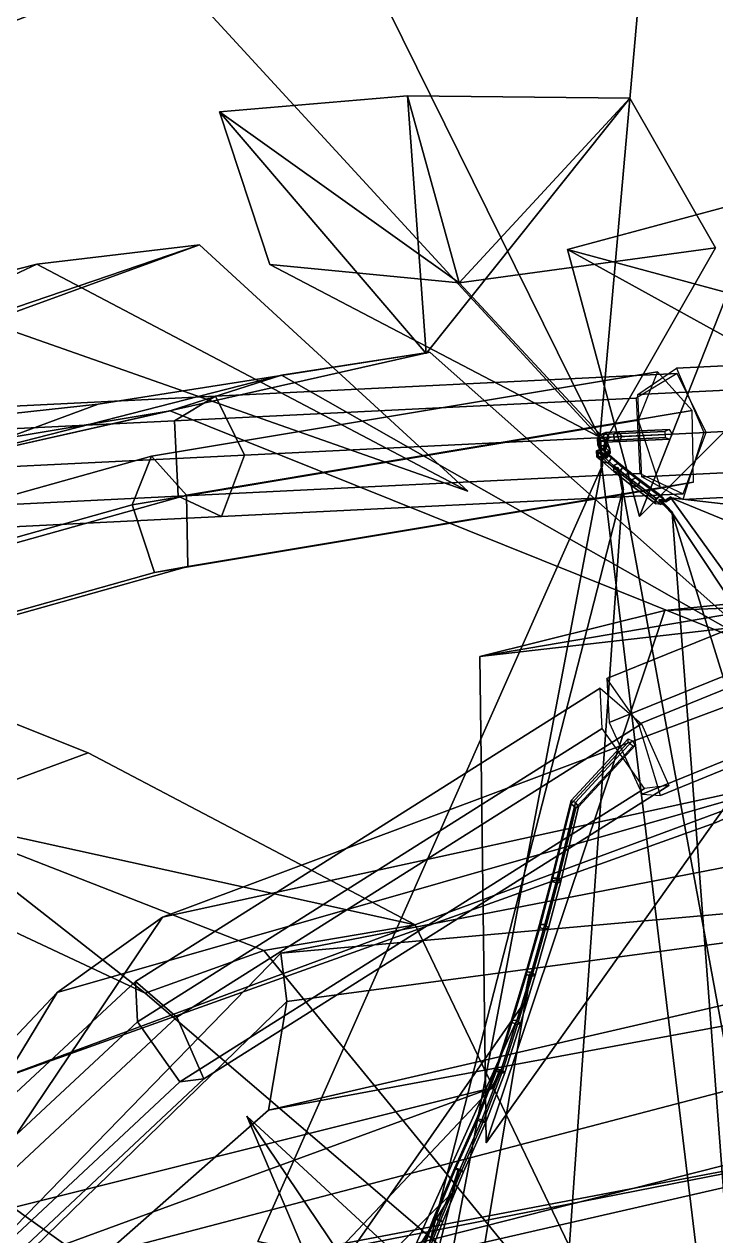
# Model space of a CAD drawing. Header units: metres. Extents: x -422 to 269, y -311 to 154.
# Drawn here: x -252.2 to -216.1, y -52.6 to 10.7 of the extents above; entities that cross this region are included whole.
import ezdxf

# ---------------------------------------------------------------- set-up
doc = ezdxf.new("R2010")
doc.units = ezdxf.units.M

msp = doc.modelspace()

# ---------------------------------------------------------------- linework, layer by layer
at = {"layer": 'coral-li_Intrnd', "color": 3}
for points in [[(-191.3337, -7.2444, 443.925), (-220.1268, -8.6589, 426.7689), (-218.1171, -7.28, 423.3071), (-190.3213, -5.9145, 440.0352)], [(-190.3213, -5.9145, 440.0352), (-218.1171, -7.28, 423.3071), (-216.6753, -10.6445, 421.1799), (-189.4923, -9.3091, 437.645)], [(-220.111, -10.00013, 427.1), (-246.5371, -14.4119, 413.446), (-245.5284, -11.8819, 410.6762), (-219.1023, -7.47, 424.3302)], [(-219.1023, -7.47, 424.3302), (-245.5284, -11.8819, 410.6762), (-243.711, -13.9085, 407.8136), (-217.2849, -9.4967, 421.4676)], [(-220.2123, -8.8408, 426.4185), (-244.3361, -10.02593, 408.5055), (-242.1903, -8.7459, 405.531), (-218.0665, -7.5607, 423.444)], [(-218.0665, -7.5607, 423.444), (-242.1903, -8.7459, 405.531), (-240.6818, -11.8239, 403.7032), (-216.558, -10.6388, 421.6162)], [(-191.1225, -11.5444, 443.925), (-219.9155, -12.9589, 426.7689), (-220.1268, -8.6589, 426.7689), (-191.3337, -7.2444, 443.925)], [(-244.3361, -10.02593, 408.5055), (-266.7918, -11.1291, 388.1455), (-264.3654, -9.8353, 385.4016), (-242.1903, -8.7459, 405.531)], [(-242.1903, -8.7459, 405.531), (-264.3654, -9.8353, 385.4016), (-262.6846, -12.9048, 383.7155), (-240.6818, -11.8239, 403.7032)], [(-220.0184, -12.7863, 426.4185), (-244.1422, -13.9714, 408.5055), (-244.3361, -10.02593, 408.5055), (-220.2123, -8.8408, 426.4185)], [(-189.4923, -9.3091, 437.645), (-216.6753, -10.6445, 421.1799), (-217.7804, -14.1342, 423.3071), (-189.9846, -12.7686, 440.0352)], [(-244.1422, -13.9714, 408.5055), (-266.598, -15.07465, 388.1455), (-266.7918, -11.1291, 388.1455), (-244.3361, -10.02593, 408.5055)], [(-218.9507, -13.5399, 425.9981), (-245.3769, -17.9517, 412.3441), (-246.5371, -14.4119, 413.446), (-220.111, -10.00013, 427.1)], [(-217.2849, -9.4967, 421.4676), (-243.711, -13.9085, 407.8136), (-243.6402, -17.6424, 408.8831), (-217.2141, -13.2305, 422.5371)], [(-216.558, -10.6388, 421.6162), (-240.6818, -11.8239, 403.7032), (-241.8813, -15.035, 405.531), (-217.7575, -13.8498, 423.444)], [(-190.5698, -13.8727, 456.7827), (-220.0813, -25.8764, 463.4578), (-221.745, -23.4889, 460.3827), (-191.4867, -11.2543, 453.5847)], [(-191.4867, -11.2543, 453.5847), (-221.745, -23.4889, 460.3827), (-221.632, -25.7894, 456.7454), (-191.3737, -13.5548, 449.9474)], [(-246.5371, -14.4119, 413.446), (-273.1179, -21.8784, 401.8565), (-272.511, -19.4384, 398.8954), (-245.5284, -11.8819, 410.6762)], [(-245.5284, -11.8819, 410.6762), (-272.511, -19.4384, 398.8954), (-270.6936, -21.4651, 396.0328), (-243.711, -13.9085, 407.8136)], [(-240.6818, -11.8239, 403.7032), (-262.6846, -12.9048, 383.7155), (-264.0565, -16.1243, 385.4016), (-241.8813, -15.035, 405.531)], [(-189.9846, -12.7686, 440.0352), (-217.7804, -14.1342, 423.3071), (-219.9155, -12.9589, 426.7689), (-191.1225, -11.5444, 443.925)], [(-217.2141, -13.2305, 422.5371), (-243.6402, -17.6424, 408.8831), (-245.3769, -17.9517, 412.3441), (-218.9507, -13.5399, 425.9981)], [(-217.7575, -13.8498, 423.444), (-241.8813, -15.035, 405.531), (-244.1422, -13.9714, 408.5055), (-220.0184, -12.7863, 426.4185)], [(-243.711, -13.9085, 407.8136), (-270.6936, -21.4651, 396.0328), (-270.2209, -25.1089, 397.2936), (-243.6402, -17.6424, 408.8831)], [(-191.3737, -13.5548, 449.9474), (-221.632, -25.7894, 456.7454), (-219.9012, -29.5433, 457.6601), (-190.3896, -17.5396, 450.985)], [(-189.8956, -17.735, 455.1852), (-218.9483, -29.5967, 461.7848), (-220.0813, -25.8764, 463.4578), (-190.5698, -13.8727, 456.7827)], [(-245.3769, -17.9517, 412.3441), (-271.7106, -25.3629, 400.8723), (-273.1179, -21.8784, 401.8565), (-246.5371, -14.4119, 413.446)], [(-241.8813, -15.035, 405.531), (-264.0565, -16.1243, 385.4016), (-266.598, -15.07465, 388.1455), (-244.1422, -13.9714, 408.5055)], [(-243.6402, -17.6424, 408.8831), (-270.2209, -25.1089, 397.2936), (-271.7106, -25.3629, 400.8723), (-245.3769, -17.9517, 412.3441)], [(-190.3896, -17.5396, 450.985), (-219.9012, -29.5433, 457.6601), (-218.9483, -29.5967, 461.7848), (-189.8956, -17.735, 455.1852)], [(-219.9376, -25.8665, 463.1212), (-244.2177, -41.1907, 472.059), (-246.3694, -39.3203, 469.4205), (-222.0894, -23.9961, 460.4827)], [(-222.0894, -23.9961, 460.4827), (-246.3694, -39.3203, 469.4205), (-246.2657, -41.4311, 466.0831), (-221.9857, -26.1069, 457.1453)], [(-218.5138, -29.08345, 461.4736), (-242.7938, -44.4076, 470.4114), (-244.2177, -41.1907, 472.059), (-219.9376, -25.8665, 463.1212)], [(-221.9857, -26.1069, 457.1453), (-246.2657, -41.4311, 466.0831), (-244.0524, -44.5553, 466.7393), (-219.7723, -29.2311, 457.8014)], [(-219.7723, -29.2311, 457.8014), (-244.0524, -44.5553, 466.7393), (-242.7938, -44.4076, 470.4114), (-218.5138, -29.08345, 461.4736)], [(-244.2177, -41.1907, 472.059), (-264.4216, -60.05975, 483.3655), (-267.1148, -58.6054, 480.9734), (-246.3694, -39.3203, 469.4205)], [(-246.3694, -39.3203, 469.4205), (-267.1148, -58.6054, 480.9734), (-267.0111, -60.7163, 477.636), (-246.2657, -41.4311, 466.0831)], [(-246.2657, -41.4311, 466.0831), (-267.0111, -60.7163, 477.636), (-264.2563, -63.4244, 478.0458), (-244.0524, -44.5553, 466.7393)], [(-242.7938, -44.4076, 470.4114), (-262.6651, -63.02094, 481.5665), (-264.4216, -60.05975, 483.3655), (-244.2177, -41.1907, 472.059)], [(-244.0524, -44.5553, 466.7393), (-264.2563, -63.4244, 478.0458), (-262.6651, -63.02094, 481.5665), (-242.7938, -44.4076, 470.4114)]]:
    msp.add_3dface(points, dxfattribs=at)
at = {"layer": 'coral-li_Leaf', "color": 3}
for points in [[(-222.3929, 23.2331, 384.0742), (-266.1914, 5.685, 346.4641), (-215.2373, 25.2698, 368.5663)], [(-222.3929, 23.2331, 384.0742), (-215.2373, 25.2698, 368.5663), (-266.1914, 5.685, 346.4641)], [(-183.0605, 8.4358, 406.4833), (-222.3929, 23.2331, 384.0742), (-215.2373, 25.2698, 368.5663)], [(-183.0605, 8.4358, 406.4833), (-215.2373, 25.2698, 368.5663), (-222.3929, 23.2331, 384.0742)], [(-229.6884, 20.2092, 396.0275), (-266.1914, 5.685, 346.4641), (-222.3929, 23.2331, 384.0742)], [(-229.6884, 20.2092, 396.0275), (-222.3929, 23.2331, 384.0742), (-266.1914, 5.685, 346.4641)], [(-183.0605, 8.4358, 406.4833), (-229.6884, 20.2092, 396.0275), (-222.3929, 23.2331, 384.0742)], [(-183.0605, 8.4358, 406.4833), (-222.3929, 23.2331, 384.0742), (-229.6884, 20.2092, 396.0275)], [(-189.6351, 7.9295, 419.5135), (-229.6884, 20.2092, 396.0275), (-183.0605, 8.4358, 406.4833)], [(-189.6351, 7.9295, 419.5135), (-183.0605, 8.4358, 406.4833), (-229.6884, 20.2092, 396.0275)], [(-148.7586, 2.1997, 438.659), (-220.8181, 17.9489, 417.7529), (-214.2145, 18.2525, 404.731)], [(-148.7586, 2.1997, 438.659), (-214.2145, 18.2525, 404.731), (-220.8181, 17.9489, 417.7529)], [(-233.1589, 11.4172, 351.5719), (-219.9246, 13.8813, 349.3837), (-222.1216, -10.9269, 397.3616)], [(-233.1589, 11.4172, 351.5719), (-222.1216, -10.9269, 397.3616), (-219.9246, 13.8813, 349.3837)], [(-222.1216, -10.9269, 397.3616), (-242.8964, 11.6878, 354.2016), (-233.1589, 11.4172, 351.5719)], [(-222.1216, -10.9269, 397.3616), (-233.1589, 11.4172, 351.5719), (-242.8964, 11.6878, 354.2016)], [(-229.4624, -2.8151, 357.6262), (-241.9765, 6.1122, 327.2958), (-232.162, 6.9504, 326.3197)], [(-229.4624, -2.8151, 357.6262), (-232.162, 6.9504, 326.3197), (-241.9765, 6.1122, 327.2958)], [(-241.9765, 6.1122, 327.2958), (-231.1912, -6.5128, 286.8763), (-232.162, 6.9504, 326.3197)], [(-241.9765, 6.1122, 327.2958), (-232.162, 6.9504, 326.3197), (-231.1912, -6.5128, 286.8763)], [(-229.4624, -2.8151, 357.6262), (-232.162, 6.9504, 326.3197), (-220.546, 6.8298, 323.8134)], [(-229.4624, -2.8151, 357.6262), (-220.546, 6.8298, 323.8134), (-232.162, 6.9504, 326.3197)], [(-232.162, 6.9504, 326.3197), (-231.1912, -6.5128, 286.8763), (-220.546, 6.8298, 323.8134)], [(-232.162, 6.9504, 326.3197), (-220.546, 6.8298, 323.8134), (-231.1912, -6.5128, 286.8763)], [(-229.4624, -2.8151, 357.6262), (-220.546, 6.8298, 323.8134), (-216.0795, -0.9928, 355.7325)], [(-229.4624, -2.8151, 357.6262), (-216.0795, -0.9928, 355.7325), (-220.546, 6.8298, 323.8134)], [(-239.3503, -1.8676, 359.3979), (-241.9765, 6.1122, 327.2958), (-229.4624, -2.8151, 357.6262)], [(-239.3503, -1.8676, 359.3979), (-229.4624, -2.8151, 357.6262), (-241.9765, 6.1122, 327.2958)], [(-213.4441, 1.7091, 337.008), (-220.0488, -15.02702, 292.7616), (-201.3213, 3.6894, 331.1337)], [(-213.4441, 1.7091, 337.008), (-201.3213, 3.6894, 331.1337), (-220.0488, -15.02702, 292.7616)], [(-200.3717, -7.4266, 371.1691), (-223.8006, -1.07505, 340.6971), (-213.4441, 1.7091, 337.008)], [(-200.3717, -7.4266, 371.1691), (-213.4441, 1.7091, 337.008), (-223.8006, -1.07505, 340.6971)], [(-223.8006, -1.07505, 340.6971), (-220.0488, -15.02702, 292.7616), (-213.4441, 1.7091, 337.008)], [(-223.8006, -1.07505, 340.6971), (-213.4441, 1.7091, 337.008), (-220.0488, -15.02702, 292.7616)], [(-266.0398, -8.6743, 281.2355), (-251.5204, -1.8502, 259.6373), (-243.0262, -0.8368, 264.246)], [(-266.0398, -8.6743, 281.2355), (-243.0262, -0.8368, 264.246), (-251.5204, -1.8502, 259.6373)], [(-266.0398, -8.6743, 281.2355), (-243.0262, -0.8368, 264.246), (-256.9025, -5.8904, 286.9901)], [(-266.0398, -8.6743, 281.2355), (-256.9025, -5.8904, 286.9901), (-243.0262, -0.8368, 264.246)], [(-251.5204, -1.8502, 259.6373), (-229.0041, -13.7044, 236.9564), (-243.0262, -0.8368, 264.246)], [(-251.5204, -1.8502, 259.6373), (-243.0262, -0.8368, 264.246), (-229.0041, -13.7044, 236.9564)], [(-229.4624, -2.8151, 357.6262), (-216.0795, -0.9928, 355.7325), (-221.8251, -11.03894, 408.5361)], [(-229.4624, -2.8151, 357.6262), (-221.8251, -11.03894, 408.5361), (-216.0795, -0.9928, 355.7325)], [(-210.9517, -8.1745, 375.7678), (-223.8006, -1.07505, 340.6971), (-200.3717, -7.4266, 371.1691)], [(-210.9517, -8.1745, 375.7678), (-200.3717, -7.4266, 371.1691), (-223.8006, -1.07505, 340.6971)], [(-266.0398, -8.6743, 281.2355), (-258.0301, -3.4986, 255.1194), (-251.5204, -1.8502, 259.6373)], [(-266.0398, -8.6743, 281.2355), (-251.5204, -1.8502, 259.6373), (-258.0301, -3.4986, 255.1194)], [(-258.0301, -3.4986, 255.1194), (-229.0041, -13.7044, 236.9564), (-251.5204, -1.8502, 259.6373)], [(-258.0301, -3.4986, 255.1194), (-251.5204, -1.8502, 259.6373), (-229.0041, -13.7044, 236.9564)], [(-221.8251, -11.03894, 408.5361), (-239.3503, -1.8676, 359.3979), (-229.4624, -2.8151, 357.6262)], [(-221.8251, -11.03894, 408.5361), (-229.4624, -2.8151, 357.6262), (-239.3503, -1.8676, 359.3979)], [(-256.5817, -12.2007, 276.5007), (-238.7356, -7.6448, 256.8887), (-230.9973, -6.4484, 262.6425)], [(-256.5817, -12.2007, 276.5007), (-230.9973, -6.4484, 262.6425), (-238.7356, -7.6448, 256.8887)], [(-256.5817, -12.2007, 276.5007), (-230.9973, -6.4484, 262.6425), (-248.3128, -9.1575, 283.3359)], [(-256.5817, -12.2007, 276.5007), (-248.3128, -9.1575, 283.3359), (-230.9973, -6.4484, 262.6425)], [(-238.7356, -7.6448, 256.8887), (-213.5359, -21.9854, 238.9652), (-230.9973, -6.4484, 262.6425)], [(-238.7356, -7.6448, 256.8887), (-230.9973, -6.4484, 262.6425), (-213.5359, -21.9854, 238.9652)], [(-256.5817, -12.2007, 276.5007), (-244.551, -9.5156, 251.5798), (-238.7356, -7.6448, 256.8887)], [(-256.5817, -12.2007, 276.5007), (-238.7356, -7.6448, 256.8887), (-244.551, -9.5156, 251.5798)], [(-244.551, -9.5156, 251.5798), (-213.5359, -21.9854, 238.9652), (-238.7356, -7.6448, 256.8887)], [(-244.551, -9.5156, 251.5798), (-238.7356, -7.6448, 256.8887), (-213.5359, -21.9854, 238.9652)], [(-256.5817, -12.2007, 276.5007), (-248.3128, -9.1575, 283.3359), (-283.9903, -13.04494, 309.1353)], [(-256.5817, -12.2007, 276.5007), (-283.9903, -13.04494, 309.1353), (-248.3128, -9.1575, 283.3359)], [(-262.9569, -12.5756, 271.2778), (-244.551, -9.5156, 251.5798), (-256.5817, -12.2007, 276.5007)], [(-262.9569, -12.5756, 271.2778), (-256.5817, -12.2007, 276.5007), (-244.551, -9.5156, 251.5798)], [(-222.0094, -12.4091, 402.951), (-239.981, -52.9054, 373.9187), (-230.1053, -54.9731, 373.959)], [(-222.0094, -12.4091, 402.951), (-230.1053, -54.9731, 373.959), (-239.981, -52.9054, 373.9187)], [(-230.1053, -54.9731, 373.959), (-216.7453, -55.9979, 371.4159), (-222.0094, -12.4091, 402.951)], [(-230.1053, -54.9731, 373.959), (-222.0094, -12.4091, 402.951), (-216.7453, -55.9979, 371.4159)], [(-257.7298, -30.6494, 280.2464), (-248.8478, -27.3729, 286.1396), (-283.9316, -13.3603, 309.0823)], [(-257.7298, -30.6494, 280.2464), (-283.9316, -13.3603, 309.0823), (-248.8478, -27.3729, 286.1396)], [(-220.9145, -13.6327, 392.186), (-233.8866, -64.1918, 383.1683), (-224.567, -65.3629, 386.8535)], [(-220.9145, -13.6327, 392.186), (-224.567, -65.3629, 386.8535), (-233.8866, -64.1918, 383.1683)], [(-224.567, -65.3629, 386.8535), (-211.1358, -66.6909, 388.8148), (-220.9145, -13.6327, 392.186)], [(-224.567, -65.3629, 386.8535), (-220.9145, -13.6327, 392.186), (-211.1358, -66.6909, 388.8148)], [(-218.4105, -14.04766, 386.7462), (-214.7794, -19.08645, 334.1416), (-205.0214, -19.5579, 336.6647)], [(-218.4105, -14.04766, 386.7462), (-205.0214, -19.5579, 336.6647), (-214.7794, -19.08645, 334.1416)], [(-205.0214, -19.5579, 336.6647), (-191.9587, -17.07681, 339.7006), (-218.4105, -14.04766, 386.7462)], [(-205.0214, -19.5579, 336.6647), (-218.4105, -14.04766, 386.7462), (-191.9587, -17.07681, 339.7006)], [(-218.3426, -14.8294, 386.9203), (-215.5117, -52.06568, 349.3537), (-206.4456, -53.1574, 353.6456)], [(-218.3426, -14.8294, 386.9203), (-206.4456, -53.1574, 353.6456), (-215.5117, -52.06568, 349.3537)], [(-206.4456, -53.1574, 353.6456), (-193.3239, -52.5016, 357.3057), (-218.3426, -14.8294, 386.9203)], [(-206.4456, -53.1574, 353.6456), (-218.3426, -14.8294, 386.9203), (-193.3239, -52.5016, 357.3057)], [(-218.7187, -19.9454, 352.4681), (-228.0592, -47.7419, 314.7643), (-207.451, -18.7654, 344.9158)], [(-218.7187, -19.9454, 352.4681), (-207.451, -18.7654, 344.9158), (-228.0592, -47.7419, 314.7643)], [(-201.6225, -19.2758, 386.0627), (-218.7187, -19.9454, 352.4681), (-207.451, -18.7654, 344.9158)], [(-201.6225, -19.2758, 386.0627), (-207.451, -18.7654, 344.9158), (-218.7187, -19.9454, 352.4681)], [(-211.5955, -19.4932, 391.9051), (-228.3757, -22.3452, 357.9089), (-201.6225, -19.2758, 386.0627)], [(-211.5955, -19.4932, 391.9051), (-201.6225, -19.2758, 386.0627), (-228.3757, -22.3452, 357.9089)], [(-201.6225, -19.2758, 386.0627), (-228.3757, -22.3452, 357.9089), (-218.7187, -19.9454, 352.4681)], [(-201.6225, -19.2758, 386.0627), (-218.7187, -19.9454, 352.4681), (-228.3757, -22.3452, 357.9089)], [(-228.3757, -22.3452, 357.9089), (-228.0592, -47.7419, 314.7643), (-218.7187, -19.9454, 352.4681)], [(-228.3757, -22.3452, 357.9089), (-218.7187, -19.9454, 352.4681), (-228.0592, -47.7419, 314.7643)], [(-210.2955, -28.4074, 405.0786), (-244.9647, -35.9627, 366.3825), (-204.684, -20.8975, 387.7072)], [(-210.2955, -28.4074, 405.0786), (-204.684, -20.8975, 387.7072), (-244.9647, -35.9627, 366.3825)], [(-182.5097, -26.9522, 417.4228), (-238.7747, -37.8485, 415.8614), (-182.1584, -32.8096, 401.0073)], [(-182.5097, -26.9522, 417.4228), (-182.1584, -32.8096, 401.0073), (-238.7747, -37.8485, 415.8614)], [(-257.7298, -30.6494, 280.2464), (-231.769, -36.355, 267.0864), (-248.8478, -27.3729, 286.1396)], [(-257.7298, -30.6494, 280.2464), (-248.8478, -27.3729, 286.1396), (-231.769, -36.355, 267.0864)], [(-216.0357, -31.01356, 418.2515), (-255.3912, -45.1022, 394.6017), (-210.2955, -28.4074, 405.0786)], [(-216.0357, -31.01356, 418.2515), (-210.2955, -28.4074, 405.0786), (-255.3912, -45.1022, 394.6017)], [(-210.2955, -28.4074, 405.0786), (-255.3912, -45.1022, 394.6017), (-250.456, -39.8937, 382.2015)], [(-210.2955, -28.4074, 405.0786), (-250.456, -39.8937, 382.2015), (-255.3912, -45.1022, 394.6017)], [(-210.2955, -28.4074, 405.0786), (-250.456, -39.8937, 382.2015), (-244.9647, -35.9627, 366.3825)], [(-210.2955, -28.4074, 405.0786), (-244.9647, -35.9627, 366.3825), (-250.456, -39.8937, 382.2015)], [(-264.0994, -31.3759, 275.0538), (-245.86, -39.9379, 256.8834), (-257.7298, -30.6494, 280.2464)], [(-264.0994, -31.3759, 275.0538), (-257.7298, -30.6494, 280.2464), (-245.86, -39.9379, 256.8834)], [(-257.7298, -30.6494, 280.2464), (-245.86, -39.9379, 256.8834), (-239.6695, -37.6976, 261.5911)], [(-257.7298, -30.6494, 280.2464), (-239.6695, -37.6976, 261.5911), (-245.86, -39.9379, 256.8834)], [(-257.7298, -30.6494, 280.2464), (-239.6695, -37.6976, 261.5911), (-231.769, -36.355, 267.0864)], [(-257.7298, -30.6494, 280.2464), (-231.769, -36.355, 267.0864), (-239.6695, -37.6976, 261.5911)], [(-182.1584, -32.8096, 401.0073), (-238.4681, -40.3629, 398.9482), (-239.4201, -46.04441, 379.2405)], [(-182.1584, -32.8096, 401.0073), (-239.4201, -46.04441, 379.2405), (-238.4681, -40.3629, 398.9482)], [(-182.1584, -32.8096, 401.0073), (-239.4201, -46.04441, 379.2405), (-183.0976, -35.6196, 377.6307)], [(-182.1584, -32.8096, 401.0073), (-183.0976, -35.6196, 377.6307), (-239.4201, -46.04441, 379.2405)], [(-182.1584, -32.8096, 401.0073), (-238.7747, -37.8485, 415.8614), (-238.4681, -40.3629, 398.9482)], [(-182.1584, -32.8096, 401.0073), (-238.4681, -40.3629, 398.9482), (-238.7747, -37.8485, 415.8614)], [(-250.456, -39.8937, 382.2015), (-276.1981, -82.3508, 347.9159), (-244.9647, -35.9627, 366.3825)], [(-250.456, -39.8937, 382.2015), (-244.9647, -35.9627, 366.3825), (-276.1981, -82.3508, 347.9159)], [(-239.6695, -37.6976, 261.5911), (-219.0218, -62.9399, 251.67), (-231.769, -36.355, 267.0864)], [(-239.6695, -37.6976, 261.5911), (-231.769, -36.355, 267.0864), (-219.0218, -62.9399, 251.67)], [(-238.7747, -37.8485, 415.8614), (-290.0827, -90.6017, 398.9968), (-238.4681, -40.3629, 398.9482)], [(-238.7747, -37.8485, 415.8614), (-238.4681, -40.3629, 398.9482), (-290.0827, -90.6017, 398.9968)], [(-245.86, -39.9379, 256.8834), (-219.0218, -62.9399, 251.67), (-239.6695, -37.6976, 261.5911)], [(-245.86, -39.9379, 256.8834), (-239.6695, -37.6976, 261.5911), (-219.0218, -62.9399, 251.67)], [(-238.4681, -40.3629, 398.9482), (-290.0827, -90.6017, 398.9968), (-239.4201, -46.04441, 379.2405)], [(-238.4681, -40.3629, 398.9482), (-239.4201, -46.04441, 379.2405), (-290.0827, -90.6017, 398.9968)], [(-255.3912, -45.1022, 394.6017), (-276.1981, -82.3508, 347.9159), (-250.456, -39.8937, 382.2015)], [(-255.3912, -45.1022, 394.6017), (-250.456, -39.8937, 382.2015), (-276.1981, -82.3508, 347.9159)], [(-225.9932, -40.3262, 466.6774), (-255.1822, -82.1746, 452.4463), (-246.9257, -86.838, 455.8946)], [(-225.9932, -40.3262, 466.6774), (-246.9257, -86.838, 455.8946), (-255.1822, -82.1746, 452.4463)], [(-246.9257, -86.838, 455.8946), (-234.8122, -92.876, 457.5721), (-225.9932, -40.3262, 466.6774)], [(-246.9257, -86.838, 455.8946), (-225.9932, -40.3262, 466.6774), (-234.8122, -92.876, 457.5721)], [(-185.5471, -41.2887, 422.6147), (-261.8304, -60.6602, 445.2802), (-193.4057, -44.993, 399.2751)], [(-185.5471, -41.2887, 422.6147), (-193.4057, -44.993, 399.2751), (-261.8304, -60.6602, 445.2802)], [(-193.4057, -44.993, 399.2751), (-281.1758, -62.2193, 395.2979), (-206.4113, -42.6401, 368.3156)], [(-193.4057, -44.993, 399.2751), (-206.4113, -42.6401, 368.3156), (-281.1758, -62.2193, 395.2979)], [(-227.7505, -44.8843, 470.0822), (-260.2153, -52.9921, 511.1445), (-251.2775, -53.5013, 515.7988)], [(-227.7505, -44.8843, 470.0822), (-251.2775, -53.5013, 515.7988), (-260.2153, -52.9921, 511.1445)], [(-251.2775, -53.5013, 515.7988), (-239.4184, -57.2476, 521.3967), (-227.7505, -44.8843, 470.0822)], [(-251.2775, -53.5013, 515.7988), (-227.7505, -44.8843, 470.0822), (-239.4184, -57.2476, 521.3967)], [(-193.4057, -44.993, 399.2751), (-269.9305, -59.5522, 422.2572), (-281.1758, -62.2193, 395.2979)], [(-193.4057, -44.993, 399.2751), (-281.1758, -62.2193, 395.2979), (-269.9305, -59.5522, 422.2572)], [(-193.4057, -44.993, 399.2751), (-261.8304, -60.6602, 445.2802), (-269.9305, -59.5522, 422.2572)], [(-193.4057, -44.993, 399.2751), (-269.9305, -59.5522, 422.2572), (-261.8304, -60.6602, 445.2802)], [(-226.8584, -78.6852, 659.1498), (-240.5545, -46.3582, 652.5208), (-221.5358, -74.5658, 654.6548)], [(-226.8584, -78.6852, 659.1498), (-221.5358, -74.5658, 654.6548), (-240.5545, -46.3582, 652.5208)], [(-221.5358, -74.5658, 654.6548), (-240.5545, -46.3582, 652.5208), (-216.2592, -68.7957, 648.8858)], [(-221.5358, -74.5658, 654.6548), (-216.2592, -68.7957, 648.8858), (-240.5545, -46.3582, 652.5208)], [(-240.3804, -79.08681, 665.0847), (-256.9279, -48.1629, 658.2689), (-235.0877, -74.1363, 661.4813)], [(-240.3804, -79.08681, 665.0847), (-235.0877, -74.1363, 661.4813), (-256.9279, -48.1629, 658.2689)], [(-235.0877, -74.1363, 661.4813), (-256.9279, -48.1629, 658.2689), (-229.8847, -67.4779, 656.6841)], [(-235.0877, -74.1363, 661.4813), (-229.8847, -67.4779, 656.6841), (-256.9279, -48.1629, 658.2689)], [(-229.7771, -50.3068, 469.1375), (-259.1532, -79.31, 435.9461), (-252.0718, -86.05418, 438.4315)], [(-229.7771, -50.3068, 469.1375), (-252.0718, -86.05418, 438.4315), (-259.1532, -79.31, 435.9461)], [(-252.0718, -86.05418, 438.4315), (-240.9983, -93.9676, 439.305), (-229.7771, -50.3068, 469.1375)], [(-252.0718, -86.05418, 438.4315), (-229.7771, -50.3068, 469.1375), (-240.9983, -93.9676, 439.305)]]:
    msp.add_3dface(points, dxfattribs=at)
at = {"layer": 'coral-li_Petiole', "color": 3}
for points in [[(-222.1153, -10.755, 415.5528), (-222.2432, -10.9694, 412.7237), (-221.9523, -10.8589, 412.7021), (-221.8244, -10.6445, 415.5313)], [(-222.0964, -11.07081, 415.5759), (-222.2243, -11.2852, 412.7468), (-222.2432, -10.9694, 412.7237), (-222.1153, -10.755, 415.5528)], [(-221.3756, -10.7166, 420.4133), (-222.1117, -10.7528, 415.5851), (-221.8225, -10.6443, 415.5415), (-221.1333, -10.6104, 420.2481)], [(-221.36, -11.03352, 420.4133), (-222.0961, -11.06968, 415.5851), (-222.1117, -10.7528, 415.5851), (-221.3756, -10.7166, 420.4133)], [(-221.8244, -10.6445, 415.5313), (-221.9523, -10.8589, 412.7021), (-221.755, -11.1003, 412.7115), (-221.6271, -10.8859, 415.5406)], [(-221.1333, -10.6104, 420.2481), (-221.8225, -10.6443, 415.5415), (-221.6295, -10.8879, 415.5147), (-220.9691, -10.8555, 420.1466)], [(-218.7162, -10.586, 424.3982), (-221.3756, -10.7166, 420.4133), (-221.1333, -10.6104, 420.2481), (-218.4738, -10.4798, 424.233)], [(-218.7006, -10.9028, 424.3982), (-221.36, -11.03352, 420.4133), (-221.3756, -10.7166, 420.4133), (-218.7162, -10.586, 424.3982)], [(-218.4738, -10.4798, 424.233), (-221.1333, -10.6104, 420.2481), (-220.9691, -10.8555, 420.1466), (-218.3097, -10.7248, 424.1315)], [(-218.3097, -10.7248, 424.1315), (-220.9691, -10.8555, 420.1466), (-221.1085, -11.1154, 420.2481), (-218.449, -10.9848, 424.233)], [(-222.2432, -10.9694, 412.7237), (-222.0804, -11.378, 409.8849), (-221.79, -11.264, 409.8853), (-221.9523, -10.8589, 412.7021)], [(-222.2243, -11.2852, 412.7468), (-222.0605, -11.6912, 409.9311), (-222.0804, -11.378, 409.8849), (-222.2432, -10.9694, 412.7237)], [(-221.7942, -11.1478, 415.5681), (-221.9221, -11.3623, 412.739), (-222.2243, -11.2852, 412.7468), (-222.0964, -11.07081, 415.5759)], [(-221.9221, -11.3623, 412.739), (-221.7583, -11.7632, 409.9591), (-222.0605, -11.6912, 409.9311), (-222.2243, -11.2852, 412.7468)], [(-222.1203, -11.4299, 397.8947), (-222.1557, -10.9118, 397.379), (-222.1105, -10.8985, 397.3892), (-222.0753, -11.4134, 397.9003)], [(-222.1173, -11.4751, 397.8759), (-222.1534, -10.9464, 397.3442), (-222.1557, -10.9118, 397.379), (-222.1203, -11.4299, 397.8947)], [(-222.0705, -11.4854, 397.8703), (-222.1069, -10.9536, 397.3339), (-222.1534, -10.9464, 397.3442), (-222.1173, -11.4751, 397.8759)], [(-222.0753, -11.4134, 397.9003), (-222.1105, -10.8985, 397.3892), (-222.0805, -10.9242, 397.3615), (-222.0447, -11.4475, 397.8852)], [(-222.0447, -11.4475, 397.8852), (-222.0805, -10.9242, 397.3615), (-222.1069, -10.9536, 397.3339), (-222.0705, -11.4854, 397.8703)], [(-221.1085, -11.1154, 420.2481), (-221.7977, -11.1493, 415.5415), (-222.0961, -11.06968, 415.5851), (-221.36, -11.03352, 420.4133)], [(-222.0814, -11.376, 409.9069), (-222.0709, -11.5824, 407.0743), (-221.7805, -11.4687, 407.0671), (-221.791, -11.2623, 409.8997)], [(-222.0601, -11.6917, 409.93), (-222.0496, -11.8981, 407.0974), (-222.0709, -11.5824, 407.0743), (-222.0814, -11.376, 409.9069)], [(-221.9523, -10.8589, 412.7021), (-221.79, -11.264, 409.8853), (-221.5921, -11.5007, 409.9309), (-221.755, -11.1003, 412.7115)], [(-221.6271, -10.8859, 415.5406), (-221.755, -11.1003, 412.7115), (-221.9221, -11.3623, 412.739), (-221.7942, -11.1478, 415.5681)], [(-221.755, -11.1003, 412.7115), (-221.5921, -11.5007, 409.9309), (-221.7583, -11.7632, 409.9591), (-221.9221, -11.3623, 412.739)], [(-221.8922, -11.4977, 409.9208), (-221.8664, -11.3683, 409.1915), (-221.8217, -11.3508, 409.1962), (-221.8475, -11.4802, 409.9255)], [(-221.8884, -11.5459, 409.9124), (-221.8626, -11.4165, 409.183), (-221.8664, -11.3683, 409.1915), (-221.8922, -11.4977, 409.9208)], [(-221.8664, -11.3683, 409.1915), (-221.8602, -11.01974, 408.5461), (-221.8156, -11.00371, 408.5552), (-221.8217, -11.3508, 409.1962)], [(-221.8626, -11.4165, 409.183), (-221.856, -11.0628, 408.523), (-221.8602, -11.01974, 408.5461), (-221.8664, -11.3683, 409.1915)], [(-221.8156, -11.4276, 409.1828), (-221.8089, -11.07235, 408.5183), (-221.856, -11.0628, 408.523), (-221.8626, -11.4165, 409.183)], [(-221.8475, -11.4802, 409.9255), (-221.8217, -11.3508, 409.1962), (-221.7905, -11.3872, 409.1908), (-221.8163, -11.5166, 409.9202)], [(-221.8163, -11.5166, 409.9202), (-221.7905, -11.3872, 409.1908), (-221.8156, -11.4276, 409.1828), (-221.8414, -11.557, 409.9121)], [(-221.8217, -11.3508, 409.1962), (-221.8156, -11.00371, 408.5552), (-221.7841, -11.03604, 408.5381), (-221.7905, -11.3872, 409.1908)], [(-221.7905, -11.3872, 409.1908), (-221.7841, -11.03604, 408.5381), (-221.8089, -11.07235, 408.5183), (-221.8156, -11.4276, 409.1828)], [(-220.9691, -10.8555, 420.1466), (-221.6295, -10.8879, 415.5147), (-221.7977, -11.1493, 415.5415), (-221.1085, -11.1154, 420.2481)], [(-221.791, -11.2623, 409.8997), (-221.7805, -11.4687, 407.0671), (-221.5812, -11.7081, 407.0853), (-221.5917, -11.5017, 409.9179)], [(-218.449, -10.9848, 424.233), (-221.1085, -11.1154, 420.2481), (-221.36, -11.03352, 420.4133), (-218.7006, -10.9028, 424.3982)], [(-222.2864, -11.5919, 401.4156), (-222.29, -11.5898, 398.5702), (-221.9996, -11.4759, 398.5699), (-221.9961, -11.478, 401.408)], [(-222.2651, -11.9084, 401.4153), (-222.2687, -11.9063, 398.57), (-222.29, -11.5898, 398.5702), (-222.2864, -11.5919, 401.4156)], [(-222.2888, -11.5926, 398.5338), (-221.996, -11.8483, 395.7205), (-221.7071, -11.7321, 395.74), (-222, -11.4763, 398.5533)], [(-222.2676, -11.9076, 398.5647), (-221.9748, -12.1633, 395.7513), (-221.996, -11.8483, 395.7205), (-222.2888, -11.5926, 398.5338)], [(-222.2133, -11.5893, 404.2547), (-222.2864, -11.5919, 401.4156), (-221.9961, -11.478, 401.408), (-221.923, -11.4754, 404.2472)], [(-222.1921, -11.9058, 404.2545), (-222.2651, -11.9084, 401.4153), (-222.2864, -11.5919, 401.4156), (-222.2133, -11.5893, 404.2547)], [(-221.9622, -11.9825, 401.4076), (-221.9657, -11.9804, 398.5695), (-222.2687, -11.9063, 398.57), (-222.2651, -11.9084, 401.4153)], [(-221.9662, -11.9785, 398.6025), (-221.6733, -12.2342, 395.7891), (-221.9748, -12.1633, 395.7513), (-222.2676, -11.9076, 398.5647)], [(-221.8892, -11.9799, 404.2468), (-221.9622, -11.9825, 401.4076), (-222.2651, -11.9084, 401.4153), (-222.1921, -11.9058, 404.2545)], [(-222.0709, -11.5824, 407.0743), (-222.2132, -11.5893, 404.26), (-221.9231, -11.4754, 404.2451), (-221.7805, -11.4687, 407.0671)], [(-222.0496, -11.8981, 407.0974), (-222.1919, -11.9058, 404.2597), (-222.2132, -11.5893, 404.26), (-222.0709, -11.5824, 407.0743)], [(-221.7466, -11.9719, 407.1039), (-221.8892, -11.9799, 404.2447), (-222.1919, -11.9058, 404.2597), (-222.0496, -11.8981, 407.0974)], [(-222.1005, -11.7134, 398.5793), (-222.1203, -11.4299, 397.8947), (-222.0753, -11.4134, 397.9003), (-222.0555, -11.6969, 398.5848)], [(-222.0975, -11.7586, 398.5605), (-222.1173, -11.4751, 397.8759), (-222.1203, -11.4299, 397.8947), (-222.1005, -11.7134, 398.5793)], [(-222.0507, -11.7689, 398.5548), (-222.0705, -11.4854, 397.8703), (-222.1173, -11.4751, 397.8759), (-222.0975, -11.7586, 398.5605)], [(-222.0555, -11.6969, 398.5848), (-222.0753, -11.4134, 397.9003), (-222.0447, -11.4475, 397.8852), (-222.0249, -11.731, 398.5698)], [(-222.0249, -11.731, 398.5698), (-222.0447, -11.4475, 397.8852), (-222.0705, -11.4854, 397.8703), (-222.0507, -11.7689, 398.5548)], [(-221.7571, -11.7655, 409.9365), (-221.7466, -11.9719, 407.1039), (-222.0496, -11.8981, 407.0974), (-222.0601, -11.6917, 409.93)], [(-222.0441, -11.946, 403.54), (-222.0445, -12.3917, 402.9381), (-221.9998, -12.3769, 402.9272), (-221.9994, -11.9291, 403.5331)], [(-222.0402, -11.9924, 403.5554), (-222.0403, -12.4309, 402.9673), (-222.0445, -12.3917, 402.9381), (-222.0441, -11.946, 403.54)], [(-222.0243, -11.7122, 404.2431), (-222.0441, -11.946, 403.54), (-221.9994, -11.9291, 403.5331), (-221.9796, -11.6953, 404.2362)], [(-222.0204, -11.7586, 404.2585), (-222.0402, -11.9924, 403.5554), (-222.0441, -11.946, 403.54), (-222.0243, -11.7122, 404.2431)], [(-221.9932, -12.00318, 403.5576), (-221.9933, -12.4395, 402.9736), (-222.0403, -12.4309, 402.9673), (-222.0402, -11.9924, 403.5554)], [(-221.9734, -11.7693, 404.2607), (-221.9932, -12.00318, 403.5576), (-222.0402, -11.9924, 403.5554), (-222.0204, -11.7586, 404.2585)], [(-222, -11.4763, 398.5533), (-221.7071, -11.7321, 395.74), (-221.5089, -11.9692, 395.7822), (-221.8017, -11.7135, 398.5955)], [(-221.9994, -11.9291, 403.5331), (-221.9998, -12.3769, 402.9272), (-221.9684, -12.4063, 402.949), (-221.9681, -11.9642, 403.5439)], [(-221.9961, -11.478, 401.408), (-221.9996, -11.4759, 398.5699), (-221.8003, -11.7159, 398.5695), (-221.7969, -11.718, 401.4031)], [(-221.9796, -11.6953, 404.2362), (-221.9994, -11.9291, 403.5331), (-221.9681, -11.9642, 403.5439), (-221.9484, -11.7304, 404.247)], [(-221.923, -11.4754, 404.2472), (-221.9961, -11.478, 401.408), (-221.7969, -11.718, 401.4031), (-221.7238, -11.7154, 404.2423)], [(-221.996, -11.8483, 395.7205), (-221.4062, -12.3614, 392.9522), (-221.121, -12.2412, 392.9909), (-221.7071, -11.7321, 395.74)], [(-221.9748, -12.1633, 395.7513), (-221.3883, -12.6721, 393.0137), (-221.4062, -12.3614, 392.9522), (-221.996, -11.8483, 395.7205)], [(-221.9681, -11.9642, 403.5439), (-221.9684, -12.4063, 402.949), (-221.9933, -12.4395, 402.9736), (-221.9932, -12.00318, 403.5576)], [(-221.9484, -11.7304, 404.247), (-221.9681, -11.9642, 403.5439), (-221.9932, -12.00318, 403.5576), (-221.9734, -11.7693, 404.2607)], [(-221.8017, -11.7135, 398.5955), (-221.5089, -11.9692, 395.7822), (-221.6733, -12.2342, 395.7891), (-221.9662, -11.9785, 398.6025)], [(-221.7969, -11.718, 401.4031), (-221.8003, -11.7159, 398.5695), (-221.9657, -11.9804, 398.5695), (-221.9622, -11.9825, 401.4076)], [(-221.7238, -11.7154, 404.2423), (-221.7969, -11.718, 401.4031), (-221.9622, -11.9825, 401.4076), (-221.8892, -11.9799, 404.2468)], [(-221.7805, -11.4687, 407.0671), (-221.9231, -11.4754, 404.2451), (-221.7241, -11.7154, 404.2357), (-221.5812, -11.7081, 407.0853)], [(-221.5812, -11.7081, 407.0853), (-221.7241, -11.7154, 404.2357), (-221.8892, -11.9799, 404.2447), (-221.7466, -11.9719, 407.1039)], [(-221.8414, -11.557, 409.9121), (-221.8156, -11.4276, 409.1828), (-221.8626, -11.4165, 409.183), (-221.8884, -11.5459, 409.9124)], [(-221.5917, -11.5017, 409.9179), (-221.5812, -11.7081, 407.0853), (-221.7466, -11.9719, 407.1039), (-221.7571, -11.7655, 409.9365)], [(-221.7071, -11.7321, 395.74), (-221.121, -12.2412, 392.9909), (-220.9282, -12.4716, 393.075), (-221.5089, -11.9692, 395.7822)], [(-221.5089, -11.9692, 395.7822), (-220.9282, -12.4716, 393.075), (-221.0925, -12.7364, 393.0889), (-221.6733, -12.2342, 395.7891)], [(-221.6733, -12.2342, 395.7891), (-221.0925, -12.7364, 393.0889), (-221.3883, -12.6721, 393.0137), (-221.9748, -12.1633, 395.7513)], [(-221.3959, -12.372, 392.9131), (-220.463, -13.1108, 390.3344), (-220.1857, -12.9828, 390.398), (-221.1186, -12.2441, 392.9768)], [(-221.3845, -12.6756, 393.0042), (-220.4516, -13.4144, 390.4254), (-220.463, -13.1108, 390.3344), (-221.3959, -12.372, 392.9131)], [(-221.2218, -12.5189, 393.0329), (-221.0675, -12.9778, 392.4717), (-221.0652, -12.9396, 392.441), (-221.2195, -12.4806, 393.0023)], [(-221.1775, -12.5259, 393.0508), (-221.0232, -12.9849, 392.4896), (-221.0675, -12.9778, 392.4717), (-221.2218, -12.5189, 393.0329)], [(-221.2195, -12.4806, 393.0023), (-221.0652, -12.9396, 392.441), (-221.0195, -12.9239, 392.4408), (-221.1738, -12.465, 393.002)], [(-221.1481, -12.4928, 393.0318), (-220.9938, -12.9517, 392.4706), (-221.0232, -12.9849, 392.4896), (-221.1775, -12.5259, 393.0508)], [(-221.1738, -12.465, 393.002), (-221.0195, -12.9239, 392.4408), (-220.9938, -12.9517, 392.4706), (-221.1481, -12.4928, 393.0318)], [(-221.1186, -12.2441, 392.9768), (-220.1857, -12.9828, 390.398), (-220.0042, -13.2016, 390.5263), (-220.937, -12.4628, 393.1051)], [(-220.937, -12.4628, 393.1051), (-220.0042, -13.2016, 390.5263), (-220.1676, -13.4668, 390.5432), (-221.1004, -12.728, 393.122)], [(-221.1004, -12.728, 393.122), (-220.1676, -13.4668, 390.5432), (-220.4516, -13.4144, 390.4254), (-221.3845, -12.6756, 393.0042)], [(-221.0675, -12.9778, 392.4717), (-220.9502, -13.6456, 392.2019), (-220.9434, -13.6262, 392.1574), (-221.0652, -12.9396, 392.441)], [(-221.0232, -12.9849, 392.4896), (-220.9073, -13.647, 392.2239), (-220.9502, -13.6456, 392.2019), (-221.0675, -12.9778, 392.4717)], [(-221.0652, -12.9396, 392.441), (-220.9434, -13.6262, 392.1574), (-220.8964, -13.6161, 392.153), (-221.0195, -12.9239, 392.4408)], [(-220.9938, -12.9517, 392.4706), (-220.8743, -13.6289, 392.1939), (-220.9073, -13.647, 392.2239), (-221.0232, -12.9849, 392.4896)], [(-221.0195, -12.9239, 392.4408), (-220.8964, -13.6161, 392.153), (-220.8743, -13.6289, 392.1939), (-220.9938, -12.9517, 392.4706)], [(-220.463, -13.1108, 390.3344), (-219.1883, -14.07463, 387.9363), (-218.9221, -13.9369, 388.0229), (-220.1857, -12.9828, 390.398)], [(-220.4516, -13.4144, 390.4254), (-219.1872, -14.3687, 388.0553), (-219.1883, -14.07463, 387.9363), (-220.463, -13.1108, 390.3344)], [(-220.1857, -12.9828, 390.398), (-218.9221, -13.9369, 388.0229), (-218.7574, -14.1404, 388.1926), (-220.0042, -13.2016, 390.5263)], [(-220.0042, -13.2016, 390.5263), (-218.7574, -14.1404, 388.1926), (-218.9203, -14.4057, 388.2125), (-220.1676, -13.4668, 390.5432)], [(-220.1676, -13.4668, 390.5432), (-218.9203, -14.4057, 388.2125), (-219.1872, -14.3687, 388.0553), (-220.4516, -13.4144, 390.4254)], [(-219.0289, -14.1669, 388.067), (-218.7152, -14.2047, 387.3965), (-218.6759, -14.1826, 387.4137), (-218.9897, -14.1448, 388.0842)], [(-219.0225, -14.2152, 388.0728), (-218.7087, -14.253, 387.4023), (-218.7152, -14.2047, 387.3965), (-219.0289, -14.1669, 388.067)], [(-219.0264, -14.2131, 388.0806), (-218.6984, -14.5109, 387.4863), (-218.697, -14.4668, 387.465), (-219.025, -14.169, 388.0592)], [(-218.9856, -14.2185, 388.1058), (-218.6576, -14.5163, 387.5115), (-218.6984, -14.5109, 387.4863), (-219.0264, -14.2131, 388.0806)], [(-219.025, -14.169, 388.0592), (-218.697, -14.4668, 387.465), (-218.6554, -14.4459, 387.4775), (-218.9834, -14.1481, 388.0717)], [(-218.9793, -14.2217, 388.0934), (-218.6656, -14.2595, 387.4229), (-218.7087, -14.253, 387.4023), (-219.0225, -14.2152, 388.0728)], [(-218.9897, -14.1448, 388.0842), (-218.6759, -14.1826, 387.4137), (-218.6454, -14.2163, 387.4299), (-218.9592, -14.1785, 388.1003)], [(-218.9592, -14.1785, 388.1003), (-218.6312, -14.4763, 387.5061), (-218.6576, -14.5163, 387.5115), (-218.9856, -14.2185, 388.1058)], [(-218.9834, -14.1481, 388.0717), (-218.6554, -14.4459, 387.4775), (-218.6312, -14.4763, 387.5061), (-218.9592, -14.1785, 388.1003)], [(-218.9592, -14.1785, 388.1003), (-218.6454, -14.2163, 387.4299), (-218.6656, -14.2595, 387.4229), (-218.9793, -14.2217, 388.0934)], [(-218.7152, -14.2047, 387.3965), (-218.4462, -14.02979, 386.7363), (-218.4086, -14.00807, 386.7573), (-218.6759, -14.1826, 387.4137)], [(-218.7087, -14.253, 387.4023), (-218.434, -14.07672, 386.7289), (-218.4462, -14.02979, 386.7363), (-218.7152, -14.2047, 387.3965)], [(-218.6656, -14.2595, 387.4229), (-218.3891, -14.08288, 386.7456), (-218.434, -14.07672, 386.7289), (-218.7087, -14.253, 387.4023)], [(-218.6984, -14.5109, 387.4863), (-218.3737, -14.8562, 386.9189), (-218.3707, -14.8137, 386.8947), (-218.697, -14.4668, 387.465)], [(-218.6576, -14.5163, 387.5115), (-218.3334, -14.8611, 386.9449), (-218.3737, -14.8562, 386.9189), (-218.6984, -14.5109, 387.4863)], [(-218.697, -14.4668, 387.465), (-218.3707, -14.8137, 386.8947), (-218.3286, -14.7932, 386.9063), (-218.6554, -14.4459, 387.4775)], [(-218.6759, -14.1826, 387.4137), (-218.4086, -14.00807, 386.7573), (-218.3736, -14.04069, 386.763), (-218.6454, -14.2163, 387.4299)], [(-218.6454, -14.2163, 387.4299), (-218.3736, -14.04069, 386.763), (-218.3891, -14.08288, 386.7456), (-218.6656, -14.2595, 387.4229)], [(-218.6312, -14.4763, 387.5061), (-218.3056, -14.8224, 386.9372), (-218.3334, -14.8611, 386.9449), (-218.6576, -14.5163, 387.5115)], [(-218.6554, -14.4459, 387.4775), (-218.3286, -14.7932, 386.9063), (-218.3056, -14.8224, 386.9372), (-218.6312, -14.4763, 387.5061)], [(-220.4091, -26.7553, 460.2414), (-223.3853, -29.9712, 462.1829), (-223.6158, -29.8686, 461.9994), (-220.6396, -26.6528, 460.0579)], [(-220.6396, -26.6528, 460.0579), (-223.6158, -29.8686, 461.9994), (-223.6075, -30.03819, 461.7314), (-220.6313, -26.8223, 459.7899)], [(-220.6313, -26.8223, 459.7899), (-223.6075, -30.03819, 461.7314), (-223.3721, -30.2413, 461.7557), (-220.3959, -27.0255, 459.8142)], [(-220.2594, -26.9843, 460.0917), (-223.2355, -30.2002, 462.0332), (-223.3853, -29.9712, 462.1829), (-220.4091, -26.7553, 460.2414)], [(-220.3959, -27.0255, 459.8142), (-223.3721, -30.2413, 461.7557), (-223.2355, -30.2002, 462.0332), (-220.2594, -26.9843, 460.0917)], [(-223.3853, -29.9712, 462.1829), (-224.3394, -33.9215, 464.6518), (-224.628, -33.925, 464.5335), (-223.6158, -29.8686, 461.9994)], [(-223.6158, -29.8686, 461.9994), (-224.628, -33.925, 464.5335), (-224.6197, -34.09456, 464.2655), (-223.6075, -30.03819, 461.7314)], [(-223.6075, -30.03819, 461.7314), (-224.6197, -34.09456, 464.2655), (-224.3261, -34.1917, 464.2246), (-223.3721, -30.2413, 461.7557)], [(-223.2355, -30.2002, 462.0332), (-224.1539, -34.0854, 464.4619), (-224.3394, -33.9215, 464.6518), (-223.3853, -29.9712, 462.1829)], [(-223.3721, -30.2413, 461.7557), (-224.3261, -34.1917, 464.2246), (-224.1539, -34.0854, 464.4619), (-223.2355, -30.2002, 462.0332)], [(-224.3423, -33.9337, 464.6589), (-224.9811, -36.3522, 466.0039), (-225.2672, -36.3456, 465.8799), (-224.6285, -33.9271, 464.5349)], [(-224.6285, -33.9271, 464.5349), (-225.2672, -36.3456, 465.8799), (-225.2558, -36.502, 465.6041), (-224.617, -34.08352, 464.2592)], [(-224.617, -34.08352, 464.2592), (-225.2558, -36.502, 465.6041), (-224.9628, -36.6015, 465.5643), (-224.324, -34.183, 464.2194)], [(-224.1552, -34.09097, 464.4651), (-224.794, -36.5095, 465.81), (-224.9811, -36.3522, 466.0039), (-224.3423, -33.9337, 464.6589)], [(-224.324, -34.183, 464.2194), (-224.9628, -36.6015, 465.5643), (-224.794, -36.5095, 465.81), (-224.1552, -34.09097, 464.4651)], [(-224.9811, -36.3522, 466.0039), (-225.685, -38.8359, 467.2223), (-225.9684, -38.8189, 467.093), (-225.2672, -36.3456, 465.8799)], [(-225.2672, -36.3456, 465.8799), (-225.9684, -38.8189, 467.093), (-225.9534, -38.9618, 466.8102), (-225.2558, -36.502, 465.6041)], [(-225.2558, -36.502, 465.6041), (-225.9534, -38.9618, 466.8102), (-225.6611, -39.06376, 466.7715), (-224.9628, -36.6015, 465.5643)], [(-224.794, -36.5095, 465.81), (-225.4962, -38.9863, 467.0247), (-225.685, -38.8359, 467.2223), (-224.9811, -36.3522, 466.0039)], [(-224.9628, -36.6015, 465.5643), (-225.6611, -39.06376, 466.7715), (-225.4962, -38.9863, 467.0247), (-224.794, -36.5095, 465.81)], [(-225.6885, -38.8486, 467.2281), (-226.449, -41.3649, 468.3034), (-226.7294, -41.3374, 468.1695), (-225.9689, -38.8211, 467.0942)], [(-225.9689, -38.8211, 467.0942), (-226.7294, -41.3374, 468.1695), (-226.7106, -41.4666, 467.8804), (-225.9502, -38.9503, 466.8051)], [(-225.9502, -38.9503, 466.8051), (-226.7106, -41.4666, 467.8804), (-226.4191, -41.5709, 467.8426), (-225.6586, -39.05465, 466.7673)], [(-225.4978, -38.9921, 467.0272), (-226.2583, -41.5084, 468.1025), (-226.449, -41.3649, 468.3034), (-225.6885, -38.8486, 467.2281)], [(-225.6586, -39.05465, 466.7673), (-226.4191, -41.5709, 467.8426), (-226.2583, -41.5084, 468.1025), (-225.4978, -38.9921, 467.0272)], [(-225.7472, -38.9343, 467.0248), (-225.8975, -39.6601, 467.0282), (-225.9399, -39.6514, 467.0068), (-225.7895, -38.9256, 467.0034)], [(-225.7895, -38.9256, 467.0034), (-225.9399, -39.6514, 467.0068), (-225.9326, -39.6532, 466.9583), (-225.7823, -38.9274, 466.9549)], [(-225.7823, -38.9274, 466.9549), (-225.9326, -39.6532, 466.9583), (-225.886, -39.6629, 466.9509), (-225.7356, -38.9371, 466.9475)], [(-225.714, -38.9413, 466.9904), (-225.8644, -39.6671, 466.9938), (-225.8975, -39.6601, 467.0282), (-225.7472, -38.9343, 467.0248)], [(-225.7356, -38.9371, 466.9475), (-225.886, -39.6629, 466.9509), (-225.8644, -39.6671, 466.9938), (-225.714, -38.9413, 466.9904)], [(-225.8975, -39.6601, 467.0282), (-225.9894, -40.3439, 466.7144), (-226.0307, -40.3291, 466.6944), (-225.9399, -39.6514, 467.0068)], [(-225.9399, -39.6514, 467.0068), (-226.0307, -40.3291, 466.6944), (-226.0198, -40.3101, 466.6504), (-225.9326, -39.6532, 466.9583)], [(-225.9326, -39.6532, 466.9583), (-226.0198, -40.3101, 466.6504), (-225.9721, -40.3137, 466.6444), (-225.886, -39.6629, 466.9509)], [(-225.8644, -39.6671, 466.9938), (-225.9534, -40.3344, 466.6837), (-225.9894, -40.3439, 466.7144), (-225.8975, -39.6601, 467.0282)], [(-225.886, -39.6629, 466.9509), (-225.9721, -40.3137, 466.6444), (-225.9534, -40.3344, 466.6837), (-225.8644, -39.6671, 466.9938)], [(-226.449, -41.3649, 468.3034), (-227.271, -43.9316, 469.2439), (-227.5481, -43.8934, 469.106), (-226.7294, -41.3374, 468.1695)], [(-226.7294, -41.3374, 468.1695), (-227.5481, -43.8934, 469.106), (-227.5252, -44.00871, 468.8113), (-226.7106, -41.4666, 467.8804)], [(-226.7106, -41.4666, 467.8804), (-227.5252, -44.00871, 468.8113), (-227.2344, -44.1154, 468.7743), (-226.4191, -41.5709, 467.8426)], [(-226.2583, -41.5084, 468.1025), (-227.0782, -44.0681, 469.0401), (-227.271, -43.9316, 469.2439), (-226.449, -41.3649, 468.3034)], [(-226.4191, -41.5709, 467.8426), (-227.2344, -44.1154, 468.7743), (-227.0782, -44.0681, 469.0401), (-226.2583, -41.5084, 468.1025)], [(-227.28, -43.96, 469.2524), (-228.2713, -46.5446, 469.8875), (-228.539, -46.4777, 469.7419), (-227.5476, -43.8931, 469.1068)], [(-227.5476, -43.8931, 469.1068), (-228.539, -46.4777, 469.7419), (-228.5072, -46.5645, 469.4384), (-227.5158, -43.9799, 468.8033)], [(-227.5158, -43.9799, 468.8033), (-228.5072, -46.5645, 469.4384), (-228.2207, -46.6829, 469.4038), (-227.2293, -44.09836, 468.7687)], [(-227.0844, -44.08615, 469.0446), (-228.0758, -46.6707, 469.6797), (-228.2713, -46.5446, 469.8875), (-227.28, -43.96, 469.2524)], [(-227.2293, -44.09836, 468.7687), (-228.2207, -46.6829, 469.4038), (-228.0758, -46.6707, 469.6797), (-227.0844, -44.08615, 469.0446)], [(-227.3633, -43.9793, 469.0081), (-227.5824, -44.5161, 469.4698), (-227.5838, -44.5477, 469.4324), (-227.3647, -44.01096, 468.9706)], [(-227.3647, -44.01096, 468.9706), (-227.5838, -44.5477, 469.4324), (-227.5403, -44.5683, 469.429), (-227.3213, -44.03157, 468.9673)], [(-227.319, -43.9811, 469.027), (-227.5381, -44.5179, 469.4888), (-227.5824, -44.5161, 469.4698), (-227.3633, -43.9793, 469.0081)], [(-227.3213, -44.03157, 468.9673), (-227.5403, -44.5683, 469.429), (-227.5122, -44.55, 469.4637), (-227.2931, -44.01323, 469.0019)], [(-227.2931, -44.01323, 469.0019), (-227.5122, -44.55, 469.4637), (-227.5381, -44.5179, 469.4888), (-227.319, -43.9811, 469.027)], [(-227.5824, -44.5161, 469.4698), (-227.779, -44.8553, 470.0891), (-227.7852, -44.8971, 470.0641), (-227.5838, -44.5477, 469.4324)], [(-227.5838, -44.5477, 469.4324), (-227.7852, -44.8971, 470.0641), (-227.7432, -44.9207, 470.0645), (-227.5403, -44.5683, 469.429)], [(-227.5381, -44.5179, 469.4888), (-227.7333, -44.8541, 470.1043), (-227.779, -44.8553, 470.0891), (-227.5824, -44.5161, 469.4698)], [(-227.5403, -44.5683, 469.429), (-227.7432, -44.9207, 470.0645), (-227.7112, -44.8943, 470.0892), (-227.5122, -44.55, 469.4637)], [(-227.5122, -44.55, 469.4637), (-227.7112, -44.8943, 470.0892), (-227.7333, -44.8541, 470.1043), (-227.5381, -44.5179, 469.4888)], [(-228.2713, -46.5446, 469.8875), (-229.433, -49.1491, 470.2184), (-229.6893, -49.05359, 470.0685), (-228.539, -46.4777, 469.7419)], [(-228.539, -46.4777, 469.7419), (-229.6893, -49.05359, 470.0685), (-229.6469, -49.1116, 469.7595), (-228.5072, -46.5645, 469.4384)], [(-228.5072, -46.5645, 469.4384), (-229.6469, -49.1116, 469.7595), (-229.3653, -49.2416, 469.7259), (-228.2207, -46.6829, 469.4038)], [(-228.0758, -46.6707, 469.6797), (-229.2339, -49.2647, 470.0079), (-229.433, -49.1491, 470.2184), (-228.2713, -46.5446, 469.8875)], [(-228.2207, -46.6829, 469.4038), (-229.3653, -49.2416, 469.7259), (-229.2339, -49.2647, 470.0079), (-228.0758, -46.6707, 469.6797)], [(-229.4322, -49.1472, 470.2181), (-230.5196, -51.7489, 470.5574), (-230.7788, -51.66, 470.4084), (-229.6914, -49.05837, 470.0691)], [(-229.6914, -49.05837, 470.0691), (-230.7788, -51.66, 470.4084), (-230.7363, -51.718, 470.0994), (-229.6489, -49.1164, 469.7601)], [(-229.6489, -49.1164, 469.7601), (-230.7363, -51.718, 470.0994), (-230.4519, -51.8414, 470.065), (-229.3645, -49.2398, 469.7257)], [(-229.2313, -49.2587, 470.0071), (-230.3187, -51.8603, 470.3464), (-230.5196, -51.7489, 470.5574), (-229.4322, -49.1472, 470.2181)], [(-229.3645, -49.2398, 469.7257), (-230.4519, -51.8414, 470.065), (-230.3187, -51.8603, 470.3464), (-229.2313, -49.2587, 470.0071)], [(-229.5122, -49.1577, 469.9717), (-229.7303, -49.8145, 469.7064), (-229.7151, -49.8014, 469.6616), (-229.497, -49.1446, 469.9269)], [(-229.4751, -49.179, 469.994), (-229.6932, -49.8358, 469.7287), (-229.7303, -49.8145, 469.7064), (-229.5122, -49.1577, 469.9717)], [(-229.497, -49.1446, 469.9269), (-229.7151, -49.8014, 469.6616), (-229.669, -49.815, 469.6573), (-229.4509, -49.1582, 469.9226)], [(-229.4374, -49.1793, 469.9639), (-229.6555, -49.8361, 469.6985), (-229.6932, -49.8358, 469.7287), (-229.4751, -49.179, 469.994)], [(-229.4509, -49.1582, 469.9226), (-229.669, -49.815, 469.6573), (-229.6555, -49.8361, 469.6985), (-229.4374, -49.1793, 469.9639)], [(-229.7303, -49.8145, 469.7064), (-229.8171, -50.3103, 469.1466), (-229.797, -50.2783, 469.1154), (-229.7151, -49.8014, 469.6616)], [(-229.6932, -49.8358, 469.7287), (-229.7815, -50.3372, 469.1649), (-229.8171, -50.3103, 469.1466), (-229.7303, -49.8145, 469.7064)], [(-229.7151, -49.8014, 469.6616), (-229.797, -50.2783, 469.1154), (-229.7494, -50.2862, 469.1151), (-229.669, -49.815, 469.6573)], [(-229.6555, -49.8361, 469.6985), (-229.7399, -50.3224, 469.1455), (-229.7815, -50.3372, 469.1649), (-229.6932, -49.8358, 469.7287)], [(-229.669, -49.815, 469.6573), (-229.7494, -50.2862, 469.1151), (-229.7399, -50.3224, 469.1455), (-229.6555, -49.8361, 469.6985)], [(-230.5196, -51.7489, 470.5574), (-231.5423, -54.3727, 470.9098), (-231.8042, -54.2905, 470.7616), (-230.7788, -51.66, 470.4084)], [(-230.7788, -51.66, 470.4084), (-231.8042, -54.2905, 470.7616), (-231.7617, -54.3486, 470.4527), (-230.7363, -51.718, 470.0994)], [(-230.7363, -51.718, 470.0994), (-231.7617, -54.3486, 470.4527), (-231.4746, -54.4652, 470.4174), (-230.4519, -51.8414, 470.065)], [(-230.3187, -51.8603, 470.3464), (-231.3397, -54.4801, 470.6982), (-231.5423, -54.3727, 470.9098), (-230.5196, -51.7489, 470.5574)], [(-230.4519, -51.8414, 470.065), (-231.4746, -54.4652, 470.4174), (-231.3397, -54.4801, 470.6982), (-230.3187, -51.8603, 470.3464)]]:
    msp.add_3dface(points, dxfattribs=at)

doc.saveas('drawing.dxf')
